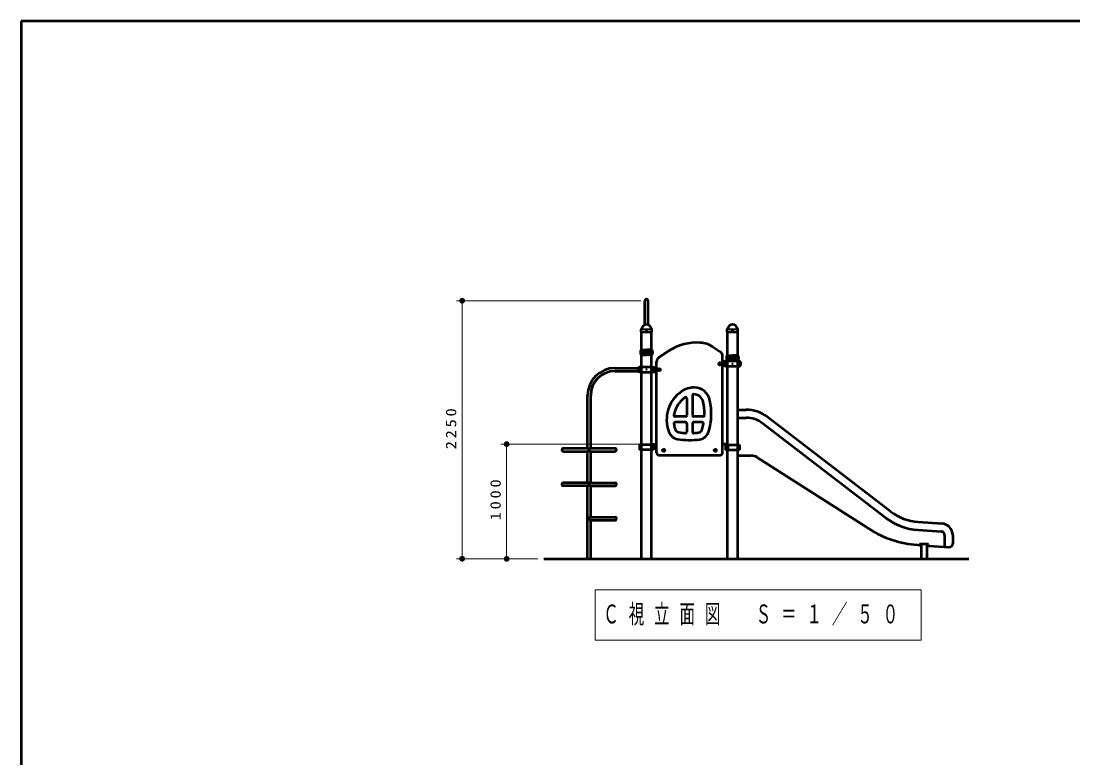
# Model space of a CAD drawing. Units: millimetres on the paper, scale 1:50. Extents: x -365 to 0, y -594 to 257.
# Drawn here: x -365 to -181.6, y -168.5 to -40 of the extents above; entities that cross this region are included whole.
import ezdxf

# ---------------------------------------------------------------- set-up
doc = ezdxf.new("R2010")
doc.units = ezdxf.units.MM
doc.linetypes.add('USER1', pattern=[4.5, 2.5, -2])
doc.layers.add('LY_1', color=7, linetype='Continuous', lineweight=50)
doc.styles.add('ＭＳ ゴシック', font='')
doc.styles.get('ＭＳ ゴシック').set_extended_font_data('MS Gothic')

# ---------------------------------------------------------------- blocks, each defined once
blk = doc.blocks.new('filled_dot')
at = {"color": 0, "linetype": 'Continuous', "lineweight": -2, "const_width": 1.25}
blk.add_lwpolyline([(-0.625, 0, 1), (0.625, 0, 1)], format="xyb", close=True, dxfattribs=at)

msp = doc.modelspace()

# ---------------------------------------------------------------- linework, layer by layer
at = {"layer": 'LY_1'}
for p, q in [((-365, -40), (-365, -297)), ((0, -40), (-365, -40)), ((-273.871, -133.773), (-199.709, -133.773))]:
    msp.add_line(p, q, dxfattribs=at)
at = {"layer": 'LY_1', "lineweight": 13}
for p, q in [((-256.933, -88.773), (-289.084, -88.773)), ((-288.084, -133.773), (-288.084, -88.773)), ((-256.827, -93.763), (-255.04, -93.763)), ((-256.79, -93.693), (-255.079, -93.693)), ((-241.827, -93.763), (-240.04, -93.763)), ((-241.79, -93.693), (-240.079, -93.693)), ((-257.268, -100.958), (-257.268, -100.588)), ((-256.898, -100.588), (-257.268, -100.588)), ((-254.968, -100.588), (-254.598, -100.588)), ((-254.598, -100.958), (-254.598, -100.588)), ((-242.268, -99.958), (-242.268, -99.588)), ((-241.898, -99.588), (-242.268, -99.588)), ((-241.898, -99.958), (-242.268, -99.958)), ((-239.968, -99.588), (-239.598, -99.588)), ((-239.968, -99.958), (-239.598, -99.958)), ((-239.598, -99.958), (-239.598, -99.588)), ((-256.898, -100.958), (-257.268, -100.958)), ((-254.968, -100.958), (-254.598, -100.958)), ((-256.933, -113.773), (-281.324, -113.773)), ((-280.324, -133.773), (-280.324, -113.773)), ((-274.871, -133.773), (-289.084, -133.773)), ((-274.871, -133.773), (-281.324, -133.773)), ((-264.866, -139.182), (-264.866, -147.982)), ((-208.066, -139.182), (-264.866, -139.182)), ((-208.066, -147.982), (-208.066, -139.182)), ((-264.866, -147.982), (-208.066, -147.982))]:
    msp.add_line(p, q, dxfattribs=at)
at = {"layer": 'LY_1', "color": 140}
for p, q in [((-256.205, -92.953), (-256.205, -88.773)), ((-255.661, -92.953), (-255.661, -88.773)), ((-256.862, -94.183), (-256.854, -93.786)), ((-256.852, -94.193), (-256.862, -94.183)), ((-256.852, -94.193), (-255.014, -94.193)), ((-256.829, -93.728), (-256.807, -93.706)), ((-256.824, -133.773), (-256.824, -94.193)), ((-255.037, -93.728), (-255.059, -93.706)), ((-255.042, -133.773), (-255.042, -94.193)), ((-255.004, -94.183), (-255.014, -94.193)), ((-255.004, -94.183), (-255.012, -93.786)), ((-241.862, -94.183), (-241.854, -93.786)), ((-241.852, -94.193), (-241.862, -94.183)), ((-241.852, -94.193), (-240.014, -94.193)), ((-241.829, -93.728), (-241.807, -93.706)), ((-241.824, -133.773), (-241.824, -94.193)), ((-240.037, -93.728), (-240.059, -93.706)), ((-240.042, -133.773), (-240.042, -94.193)), ((-240.004, -94.183), (-240.014, -94.193)), ((-240.004, -94.183), (-240.012, -93.786)), ((-244.363, -96.824), (-243.139, -97.619)), ((-256.855, -97.323), (-256.003, -97.323)), ((-256.853, -98.223), (-256.003, -98.223)), ((-256.258, -97.587), (-256.298, -97.586)), ((-256.258, -97.959), (-256.298, -97.96)), ((-256.258, -97.773), (-256.258, -97.343)), ((-256.258, -97.773), (-256.258, -98.203)), ((-255.963, -97.363), (-255.963, -98.183)), ((-255.903, -97.363), (-255.903, -98.183)), ((-255.011, -97.323), (-255.863, -97.323)), ((-255.011, -98.223), (-255.863, -98.223)), ((-255.608, -97.773), (-255.608, -97.343)), ((-255.608, -97.587), (-255.568, -97.586)), ((-255.608, -97.773), (-255.608, -98.203)), ((-255.608, -97.959), (-255.568, -97.96)), ((-253.728, -98.612), (-252.054, -97.525)), ((-242.683, -115.273), (-242.683, -98.449)), ((-241.855, -98.323), (-241.003, -98.323)), ((-241.258, -98.587), (-241.298, -98.586)), ((-241.258, -98.959), (-241.298, -98.96)), ((-241.258, -98.773), (-241.258, -98.343)), ((-241.258, -98.773), (-241.258, -99.203)), ((-240.963, -98.363), (-240.963, -99.183)), ((-240.903, -98.363), (-240.903, -99.183)), ((-240.011, -98.323), (-240.863, -98.323)), ((-240.608, -98.773), (-240.608, -98.343)), ((-240.608, -98.587), (-240.568, -98.586)), ((-240.608, -98.773), (-240.608, -99.203)), ((-240.608, -98.959), (-240.568, -98.96)), ((-261.433, -100.501), (-257.205, -100.501)), ((-257.205, -100.453), (-256.824, -100.453)), ((-257.205, -100.453), (-256.824, -100.453)), ((-257.205, -100.453), (-257.205, -101.093)), ((-257.205, -100.453), (-257.205, -101.093)), ((-256.853, -100.323), (-257.169, -100.351)), ((-256.853, -100.323), (-255.013, -100.323)), ((-255.013, -100.323), (-254.183, -100.396)), ((-254.183, -115.273), (-254.183, -99.441)), ((-253.813, -100.727), (-253.733, -100.681)), ((-253.813, -100.727), (-253.813, -100.819)), ((-253.813, -100.819), (-253.733, -100.865)), ((-253.733, -100.681), (-253.653, -100.727)), ((-253.733, -100.865), (-253.653, -100.819)), ((-253.653, -100.727), (-253.653, -100.819)), ((-243.213, -99.727), (-243.133, -99.681)), ((-243.213, -99.727), (-243.213, -99.819)), ((-243.213, -99.819), (-243.133, -99.865)), ((-243.133, -99.681), (-243.053, -99.727)), ((-243.133, -99.865), (-243.053, -99.819)), ((-243.053, -99.727), (-243.053, -99.819)), ((-241.853, -99.323), (-242.683, -99.396)), ((-241.853, -100.223), (-242.683, -100.15)), ((-240.013, -99.323), (-241.854, -99.323)), ((-240.013, -100.223), (-241.854, -100.223)), ((-241.853, -99.223), (-241.003, -99.223)), ((-240.011, -99.223), (-240.863, -99.223)), ((-240.013, -99.323), (-239.698, -99.351)), ((-240.013, -100.223), (-239.698, -100.195)), ((-261.433, -101.045), (-257.205, -101.045)), ((-257.205, -101.093), (-256.824, -101.093)), ((-257.205, -101.093), (-256.824, -101.093)), ((-256.853, -101.223), (-257.169, -101.195)), ((-256.853, -101.223), (-255.013, -101.223)), ((-255.013, -101.223), (-254.183, -101.15)), ((-266.205, -114.501), (-266.205, -105.273)), ((-265.661, -114.501), (-265.661, -105.273)), ((-248.933, -105.81), (-248.933, -108.773)), ((-247.933, -105.273), (-247.933, -108.773)), ((-240.042, -107.773), (-238.553, -107.773)), ((-249.133, -109.973), (-250.989, -109.973)), ((-249.133, -108.973), (-250.97, -108.973)), ((-246.038, -108.973), (-247.733, -108.973)), ((-246.185, -109.973), (-247.733, -109.973)), ((-240.042, -109.173), (-238.553, -109.173)), ((-213.405, -125.51), (-234.9, -109.013)), ((-248.933, -110.173), (-248.933, -111.65)), ((-247.933, -110.173), (-247.933, -111.65)), ((-214.257, -126.621), (-235.753, -110.124)), ((-270.433, -114.501), (-266.205, -114.501)), ((-270.433, -115.045), (-266.205, -115.045)), ((-266.205, -120.501), (-266.205, -115.045)), ((-265.661, -114.501), (-261.433, -114.501)), ((-265.661, -120.501), (-265.661, -115.045)), ((-265.661, -115.045), (-261.433, -115.045)), ((-257.169, -113.893), (-257.169, -114.793)), ((-254.697, -113.893), (-257.169, -113.893)), ((-254.697, -114.793), (-257.169, -114.793)), ((-257.003, -113.893), (-257.003, -114.793)), ((-255.099, -113.893), (-255.099, -114.793)), ((-255.042, -113.773), (-254.183, -113.773)), ((-255.042, -113.819), (-254.183, -113.819)), ((-254.911, -113.893), (-254.911, -114.793)), ((-254.852, -113.893), (-254.852, -114.793)), ((-254.697, -113.893), (-254.697, -114.793)), ((-253.013, -114.827), (-252.933, -114.781)), ((-253.013, -114.827), (-253.013, -114.919)), ((-253.013, -114.919), (-252.933, -114.965)), ((-252.933, -114.781), (-252.853, -114.827)), ((-252.933, -114.965), (-252.853, -114.919)), ((-252.853, -114.827), (-252.853, -114.919)), ((-244.013, -114.827), (-243.933, -114.781)), ((-244.013, -114.827), (-244.013, -114.919)), ((-244.013, -114.919), (-243.933, -114.965)), ((-243.933, -114.781), (-243.853, -114.827)), ((-243.933, -114.965), (-243.853, -114.919)), ((-243.853, -114.827), (-243.853, -114.919)), ((-241.824, -113.773), (-242.683, -113.773)), ((-241.824, -113.819), (-242.683, -113.819)), ((-242.169, -113.893), (-242.169, -114.793)), ((-242.169, -113.893), (-239.697, -113.893)), ((-242.169, -114.793), (-239.697, -114.793)), ((-242.014, -113.893), (-242.014, -114.793)), ((-241.955, -113.893), (-241.955, -114.793)), ((-241.768, -113.893), (-241.768, -114.793)), ((-239.863, -113.893), (-239.863, -114.793)), ((-239.697, -113.893), (-239.697, -114.793)), ((-253.783, -115.673), (-243.083, -115.673)), ((-240.042, -115.773), (-237.701, -115.773)), ((-236.645, -116.088), (-217.13, -128.56)), ((-266.205, -120.501), (-270.433, -120.501)), ((-266.205, -121.045), (-270.433, -121.045)), ((-266.205, -133.773), (-266.205, -121.045)), ((-265.661, -120.501), (-261.433, -120.501)), ((-265.661, -126.501), (-265.661, -121.045)), ((-265.661, -121.045), (-261.433, -121.045)), ((-265.661, -126.501), (-261.433, -126.501)), ((-265.661, -127.045), (-261.433, -127.045)), ((-265.661, -133.773), (-265.661, -127.045)), ((-208.553, -127.349), (-204.414, -127.638)), ((-208.651, -128.745), (-204.511, -129.035)), ((-203.953, -129.633), (-203.953, -131.493)), ((-202.553, -129.633), (-202.553, -131.134)), ((-208.693, -131.349), (-208.36, -131.372)), ((-208.153, -131.173), (-206.953, -131.173)), ((-208.053, -131.173), (-208.053, -133.773)), ((-208.053, -131.173), (-208.053, -131.293)), ((-207.053, -131.173), (-207.053, -133.773)), ((-207.053, -131.173), (-207.053, -131.293)), ((-206.853, -131.273), (-206.853, -131.384)), ((-206.76, -131.484), (-203.195, -131.733))]:
    msp.add_line(p, q, dxfattribs=at)
for centre, radius in [((-255.933, -94.033), 0.06), ((-240.933, -94.033), 0.06), ((-253.733, -100.773), 0.21), ((-243.133, -99.773), 0.21), ((-252.933, -114.873), 0.21), ((-243.933, -114.873), 0.21)]:
    msp.add_circle(centre, radius, dxfattribs=at)
at = {"layer": 'LY_1', "lineweight": 13}
for centre, radius in [((-257.083, -100.773), 0.185), ((-257.083, -100.773), 0.1), ((-255.933, -100.773), 0.1), ((-254.783, -100.773), 0.185), ((-254.783, -100.773), 0.1), ((-253.733, -100.773), 0.24), ((-253.733, -100.773), 0.11), ((-243.133, -99.773), 0.24), ((-243.133, -99.773), 0.11), ((-242.083, -99.773), 0.185), ((-242.083, -99.773), 0.1), ((-240.933, -99.773), 0.1), ((-239.783, -99.773), 0.185), ((-239.783, -99.773), 0.1), ((-252.933, -114.873), 0.24), ((-252.933, -114.873), 0.11), ((-243.933, -114.873), 0.24), ((-243.933, -114.873), 0.11)]:
    msp.add_circle(centre, radius, dxfattribs=at)
at = {"layer": 'LY_1', "linetype": 'USER1', "lineweight": 13}
for centre in [(-253.733, -100.773), (-243.133, -99.773), (-252.933, -114.873), (-243.933, -114.873)]:
    msp.add_circle(centre, 0.125, dxfattribs=at)
at = {"layer": 'LY_1', "color": 140}
for centre, radius, start, end in [((-255.933, -88.773), 0.272, 0, 180), ((-255.933, -93.773), 0.864, 90, 173.3676), ((-255.933, -93.773), 0.864, 6.6324, 90), ((-240.933, -93.773), 0.864, 90, 173.3676), ((-240.933, -93.773), 0.864, 6.6324, 90), ((-256.77, -93.788), 0.084, 135, 178.99605), ((-256.847, -93.667), 0.056, 315, 353.3676), ((-255.019, -93.667), 0.056, 186.6324, 225), ((-255.096, -93.788), 0.084, 1.00395, 45), ((-241.77, -93.788), 0.084, 135, 178.99605), ((-241.847, -93.667), 0.056, 315, 353.3676), ((-240.019, -93.667), 0.056, 186.6324, 225), ((-240.096, -93.788), 0.084, 1.00395, 45), ((-247.152, -105.073), 9, 86.29842, 123), ((-246.868, -100.682), 4.6, 57, 86.29842), ((-255.881, -97.773), 1.122, 159.19706, 200.80294), ((-256.855, -97.403), 0.08, 90, 159.19706), ((-256.855, -98.143), 0.08, 200.80294, 270), ((-256.305, -97.773), 0.187, 88, 272), ((-256.238, -97.343), 0.02, 90, 180), ((-256.238, -98.203), 0.02, 180, 270), ((-256.003, -97.363), 0.04, 0, 90), ((-256.003, -98.183), 0.04, 270, 0), ((-255.863, -97.363), 0.04, 90, 180), ((-255.863, -98.183), 0.04, 180, 270), ((-255.628, -97.343), 0.02, 0, 90), ((-255.628, -98.203), 0.02, 270, 0), ((-255.562, -97.773), 0.187, 268, 92), ((-255.011, -97.403), 0.08, 20.80294, 90), ((-255.011, -98.143), 0.08, 270, 339.19706), ((-255.985, -97.773), 1.122, 339.19706, 20.80294), ((-253.183, -99.451), 1, 123, 180), ((-243.683, -98.458), 1, 0, 57), ((-240.881, -98.773), 1.122, 159.19706, 200.80294), ((-241.855, -98.403), 0.08, 90, 159.19706), ((-241.305, -98.773), 0.187, 88, 272), ((-241.238, -98.343), 0.02, 90, 180), ((-241.003, -98.363), 0.04, 0, 90), ((-240.863, -98.363), 0.04, 90, 180), ((-240.628, -98.343), 0.02, 0, 90), ((-240.562, -98.773), 0.187, 268, 92), ((-240.011, -98.403), 0.08, 20.80294, 90), ((-240.985, -98.773), 1.122, 339.19706, 20.80294), ((-261.433, -105.273), 4.772, 90, 180), ((-256.383, -100.773), 1, 163.80375, 196.19625), ((-257.151, -100.55), 0.2, 95, 163.80375), ((-254.715, -100.55), 0.2, 16.19625, 85), ((-255.483, -100.773), 1, 343.80375, 16.19625), ((-241.383, -99.773), 1, 163.80375, 196.19625), ((-242.151, -99.55), 0.2, 95, 163.80375), ((-242.151, -99.996), 0.2, 196.19625, 265), ((-241.855, -99.143), 0.08, 200.80294, 270), ((-241.238, -99.203), 0.02, 180, 270), ((-241.003, -99.183), 0.04, 270, 0), ((-240.863, -99.183), 0.04, 180, 270), ((-240.628, -99.203), 0.02, 270, 0), ((-240.011, -99.143), 0.08, 270, 339.19706), ((-239.715, -99.55), 0.2, 16.19625, 85), ((-239.715, -99.996), 0.2, 275, 343.80375), ((-240.483, -99.773), 1, 343.80375, 16.19625), ((-261.433, -105.273), 4.228, 90, 180), ((-257.151, -100.996), 0.2, 196.19625, 265), ((-254.715, -100.996), 0.2, 275, 343.80375), ((-247.51, -107.99), 4.117, 91.51387, 124.89438), ((-247.619, -104.074), 0.2, 88.07227, 91.59908), ((-247.619, -104.074), 0.2, 88.07227, 91.59908), ((-247.71, -106.769), 2.896, 12.13973, 88.19476), ((-246.433, -109.534), 6, 124.89438, 200.23669), ((-246.433, -109.534), 4.8, 125.94133, 170.47071), ((-249.133, -105.81), 0.2, 0, 125.94133), ((-247.733, -105.273), 0.2, 90.88405, 180), ((-247.71, -106.769), 1.696, 12.13973, 90.88405), ((-255.633, -108.473), 11, 343.90746, 12.13973), ((-255.633, -108.473), 9.8, 358.20921, 12.13973), ((-238.553, -113.773), 6, 52.49493, 90), ((-250.989, -110.173), 0.2, 90, 187.97818), ((-250.97, -108.773), 0.2, 170.47071, 270), ((-249.133, -108.773), 0.2, 270, 0), ((-249.133, -110.173), 0.2, 0, 90), ((-247.733, -108.773), 0.2, 180, 270), ((-247.733, -110.173), 0.2, 90, 180), ((-246.185, -110.173), 0.2, 349.80008, 90), ((-246.038, -108.773), 0.2, 270, 358.20921), ((-238.553, -113.773), 4.6, 51.75932, 90), ((-250.186, -110.918), 2, 200.23669, 259.90338), ((-246.433, -109.534), 4.8, 187.97818, 200.23669), ((-250.186, -110.918), 0.8, 200.23669, 259.90338), ((-248.433, -101.073), 10.8, 259.90338, 266.21356), ((-249.133, -111.65), 0.2, 266.21356, 0), ((-247.733, -111.65), 0.2, 180, 273.78644), ((-248.433, -101.073), 10.8, 273.78644, 278.32186), ((-246.986, -110.968), 0.8, 278.32186, 343.90746), ((-246.986, -110.968), 2, 278.32186, 343.90746), ((-255.633, -108.473), 9.8, 343.90746, 349.80008), ((-248.433, -101.073), 12, 259.90338, 278.32186), ((-270.433, -114.773), 0.272, 90, 270), ((-266.205, -114.773), 0.272, 270, 90), ((-265.661, -114.773), 0.272, 90, 270), ((-261.433, -114.773), 0.272, 270, 90), ((-253.783, -115.273), 0.4, 180, 270), ((-243.083, -115.273), 0.4, 270, 0), ((-237.701, -117.773), 2, 57.96855, 90), ((-270.433, -120.773), 0.272, 90, 270), ((-266.205, -120.773), 0.272, 270, 90), ((-265.661, -120.773), 0.272, 90, 270), ((-261.433, -120.773), 0.272, 270, 90), ((-265.661, -126.773), 0.272, 90, 270), ((-261.433, -126.773), 0.272, 270, 90), ((-207.925, -118.37), 9, 232.49493, 266), ((-207.925, -118.37), 10.4, 232.49493, 266), ((-204.553, -129.633), 2, 0, 86), ((-207.437, -113.392), 18, 237.41774, 266), ((-204.553, -129.633), 0.6, 0, 86), ((-208.353, -131.272), 0.1, 266, 0), ((-208.153, -131.273), 0.1, 90, 180), ((-206.953, -131.273), 0.1, 0, 90), ((-206.753, -131.384), 0.1, 180, 266), ((-203.753, -131.493), 0.2, 180, 266), ((-203.153, -131.134), 0.6, 266, 0)]:
    msp.add_arc(centre, radius, start, end, dxfattribs=at)
at = {"layer": 'LY_1', "lineweight": 13}
for centre, start, end in [((-259.459, -100.773), 355.87048, 4.12952), ((-252.408, -100.773), 175.87048, 184.12952), ((-244.459, -99.773), 355.87048, 4.12952), ((-237.408, -99.773), 175.87048, 184.12952)]:
    msp.add_arc(centre, 2.567, start, end, dxfattribs=at)

# ---------------------------------------------------------------- block references
at = {"layer": 'LY_1', "lineweight": 13, "xscale": 0.4, "yscale": 0.4}
for p, rotation in [((-288.084, -88.773), 270), ((-280.324, -113.773), 270), ((-288.084, -133.773), 90), ((-280.324, -133.773), 90)]:
    msp.add_blockref('filled_dot', p, dxfattribs=dict(at, rotation=rotation))

# ---------------------------------------------------------------- texts
at = {"layer": 'LY_1', "char_height": 1.833, "attachment_point": 8, "rotation": 90, "style": 'ＭＳ ゴシック'}
for s, insert in [('\\T1.33;\\W1.15;2250', (-289.084, -110.864)), ('\\T1.33;\\W1.15;1000', (-281.324, -123.251))]:
    msp.add_mtext(s, dxfattribs=dict(at, insert=insert))
at = {"layer": 'LY_1', "insert": (-263.466, -143.582), "char_height": 3.299, "attachment_point": 4, "style": 'ＭＳ ゴシック'}
msp.add_mtext('\\T1.64;\\W0.6;Ｃ視立面図\u3000Ｓ＝１／５０', dxfattribs=at)

doc.saveas('drawing.dxf')
